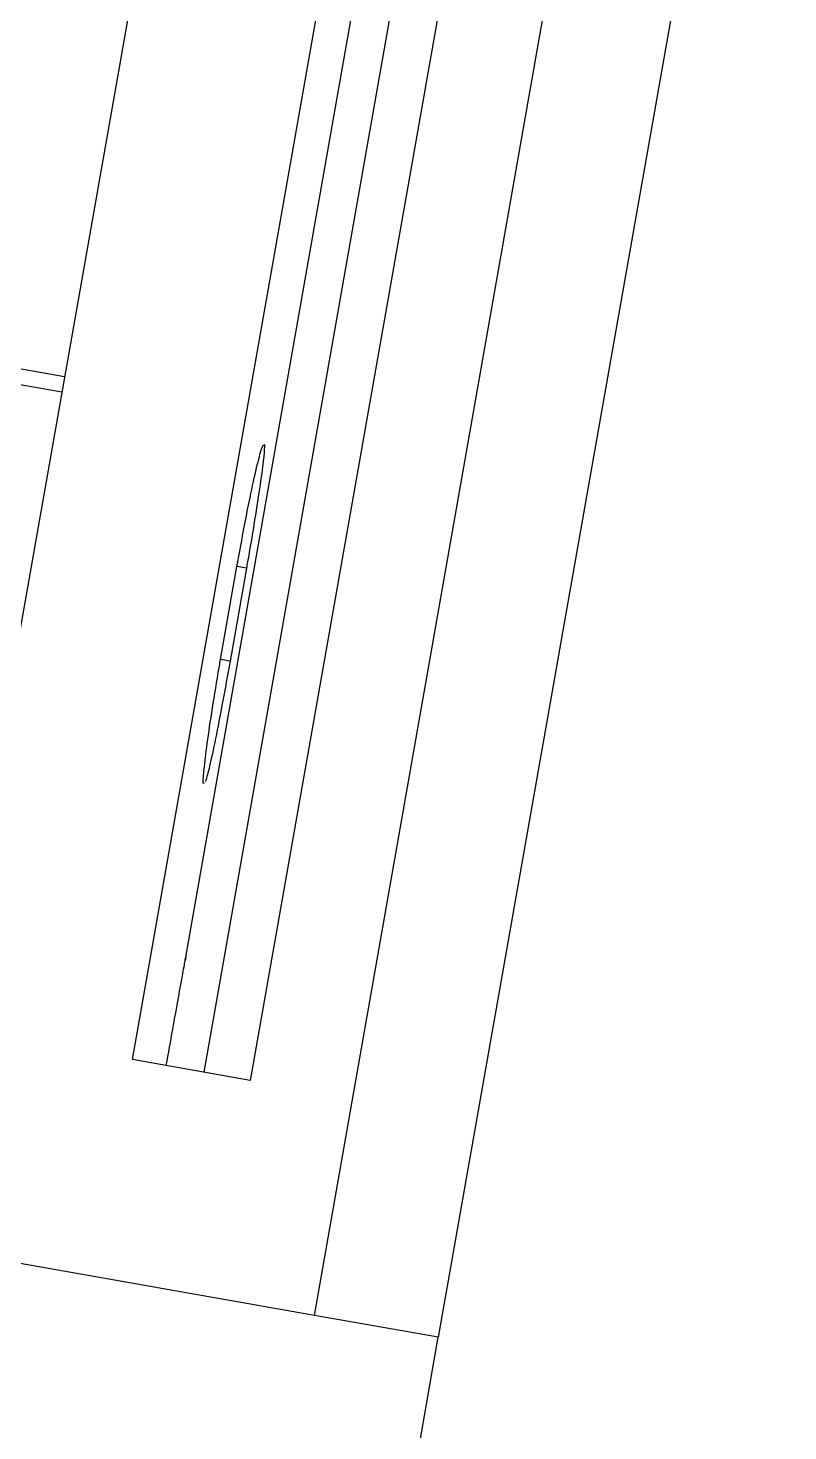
# Model space of a CAD drawing. Header units: millimetres. Extents: x 15 to 2378, y 5 to 1787.
# Drawn here: x 394.95 to 399.78, y 424.07 to 432.99 of the extents above; entities that cross this region are included whole.
import ezdxf

# ---------------------------------------------------------------- set-up
doc = ezdxf.new("R2010")
doc.units = ezdxf.units.MM

msp = doc.modelspace()

# ---------------------------------------------------------------- linework, layer by layer
at = {"color": 7, "linetype": 'Continuous', "lineweight": 25}
for p, q in [((396.4334, 437.8626), (394.2107, 425.2571)), ((396.7712, 424.8056), (398.9939, 437.4112)), ((399.7818, 437.2722), (397.5591, 424.6667)), ((395.6159, 426.4309), (397.3524, 436.279)), ((395.9541, 427.0821), (397.5691, 436.2408)), ((397.8047, 436.1993), (396.0682, 426.3512)), ((398.1001, 436.1472), (396.3636, 426.2991)), ((391.2069, 431.3716), (395.1658, 430.6735)), ((394.7893, 430.8415), (395.1832, 430.772)), ((396.175, 428.9725), (396.2792, 429.5633)), ((396.3394, 429.5527), (396.2352, 428.9618)), ((396.3394, 429.5527), (396.2792, 429.5633)), ((396.2352, 428.9618), (396.175, 428.9725)), ((395.9541, 427.0821), (395.9502, 427.0608)), ((396.3636, 426.2991), (395.6159, 426.4309)), ((396.7712, 424.8056), (394.2107, 425.2571)), ((397.5591, 424.6667), (396.7712, 424.8056)), ((397.2813, 423.091), (397.5591, 424.6667))]:
    msp.add_line(p, q, dxfattribs=at)
for points, knots in [([(396.2792, 429.5633), (396.2952, 429.6517), (396.3272, 429.8286), (396.375, 430.0639), (396.4148, 430.2389), (396.4416, 430.3375), (396.4471, 430.3359), (396.4493, 430.3353)], [0, 0, 0, 0, 0.214494, 0.428984, 0.643583, 0.858385, 1, 1, 1, 1]), ([(396.4537, 430.3395), (396.4535, 430.3201), (396.4532, 430.2812), (396.432, 430.1176), (396.3982, 429.8975), (396.3646, 429.6962), (396.3443, 429.5804), (396.3394, 429.5527)], [0, 0, 0, 0, 0.232009, 0.463926, 0.695706, 0.927364, 1, 1, 1, 1]), ([(396.0708, 428.1889), (396.0692, 428.1863), (396.0629, 428.1763), (396.0675, 428.251), (396.085, 428.405), (396.1173, 428.6283), (396.15, 428.8291), (396.1702, 428.9449), (396.175, 428.9725)], [0, 0, 0, 0, 0.073412, 0.288358, 0.503329, 0.718199, 0.932876, 1, 1, 1, 1]), ([(396.2352, 428.9618), (396.2193, 428.8732), (396.1875, 428.696), (396.1419, 428.4624), (396.1029, 428.2793), (396.087, 428.2244), (396.079, 428.197)], [0, 0, 0, 0, 0.24995, 0.499898, 0.749891, 1, 1, 1, 1]), ([(395.8302, 426.3931), (395.8439, 426.4706), (395.8714, 426.6256), (395.9085, 426.8321), (395.9369, 426.9878), (395.952, 427.0703), (395.9535, 427.0788), (395.9541, 427.0821)], [0, 0, 0, 0, 0.21469, 0.429381, 0.644074, 0.85877, 1, 1, 1, 1])]:
    msp.add_open_spline(points, degree=3, knots=knots, dxfattribs=at)

doc.saveas('drawing.dxf')
